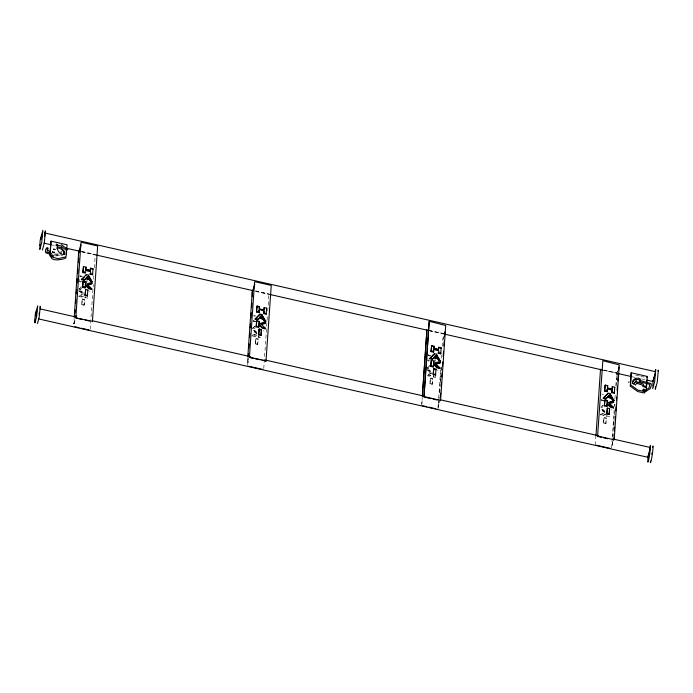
<?xml version="1.0" encoding="UTF-8"?>
<svg xmlns="http://www.w3.org/2000/svg" width="693" height="693" viewBox="0 0 693 693"><rect width="100%" height="100%" fill="white"/><g stroke="black" fill="none" stroke-linecap="round" stroke-linejoin="round"><path stroke-width="0.52" stroke-dasharray="3.46 2.6" d="M73.796 323.787L75.303 319.837L73.796 323.787L74.16 318.408M74.212 323.874L74.498 319.577M81.783 304.79L82.276 298.848L84.589 299.376L84.217 304.79L84.044 305.301L81.783 304.79L82.276 298.848M247.756 357.839L247.28 364.709M248.094 359.009L247.644 365.558M255.37 344.222L255.873 338.279L258.177 338.808L257.813 344.222L257.64 344.733L255.37 344.222L255.873 338.279M429.937 383.87L430.431 377.928L432.744 378.456L432.371 383.87L432.198 384.381L429.937 383.87L430.431 377.928M438.626 399.012L437.959 408.783M438.704 397.938L440.748 367.862M441.415 358.186L441.632 354.963M442.221 346.37L443.494 333.61L427.962 330.033M438.894 401.256L438.426 408.134M438.972 400.182L439.189 396.959M439.483 392.662L440.072 384.069M440.142 382.995L441.242 366.874M443.07 340.02L443.511 333.567L429.842 330.916M439.864 392.827L440.09 389.605M440.67 381.011L440.895 377.789M441.406 370.261L441.623 367.039M603.525 423.302L604.027 417.359L606.34 417.888L605.968 423.302L605.795 423.813L603.525 423.302L604.027 417.359M612.222 438.444L611.555 448.215M612.291 437.37L614.345 407.285M614.414 406.211L614.561 404.062M614.934 398.692L615.228 394.395M615.808 385.802L616.545 375.06L617.636 371.015L617.342 375.311M612.413 441.762L612.023 447.557M612.785 436.391L614.171 415.982M614.249 414.908L614.466 411.677M614.83 406.306L614.977 404.158M616.224 385.897L616.735 378.378M616.545 375.06L617.108 372.999L601.559 369.464M613.166 436.555L613.314 434.407M613.903 425.814L614.189 421.509M82.623 276.412L80.093 275.831L79.66 281.869L81.315 282.242M84.044 305.301L84.589 299.376M85.014 297.964L85.204 297.462L87.742 298.033L87.5 298.536L85.014 297.964L85.178 295.634M86.694 283.463L86.712 280.83M86.946 282.103L87.067 280.379M90.185 329.149L93.304 284.606M93.676 279.227L93.997 273.198M94.361 267.819L95.244 254.911L79.071 251.238M255.734 321.864L253.257 321.292L253.404 319.144M257.64 344.733L258.177 338.808M258.965 334.511L258.801 336.893L261.33 337.465L261.096 337.959L258.61 337.396L258.766 335.065M263.773 368.581L267.446 314.787M267.775 311.131L268.875 294.993M421.673 405.535L422.193 398.007M421.864 404.036L422.306 397.583M430.777 355.492L428.248 354.911L427.815 360.94L429.469 361.322M432.198 384.381L432.744 378.456M433.523 374.168L433.368 376.542L435.897 377.113L435.654 377.607L433.177 377.044L433.333 374.714M434.849 362.543L434.866 359.901M435.109 361.174L435.221 359.459M435.654 377.607L435.802 375.459M595.27 444.967L595.859 436.365M603.898 400.935L601.411 400.372L601.559 398.224M605.795 423.813L606.34 417.888M606.765 416.476L606.955 415.973L609.494 416.545L609.251 417.039L606.765 416.476L606.929 414.145M81.869 288.21L80.483 289.492L79.037 289.163L81.15 286.703M427.234 367.706L428.716 368.035L428.638 368.572L427.191 368.243L427.234 367.706L429.998 365.142M80.093 275.831L80.033 276.481L81.687 276.853M428.248 354.911L428.187 355.561L430.665 356.124M253.257 321.292L253.309 320.755L255.838 321.335M601.411 400.372L601.463 399.835L604.001 400.415M84 295.928L81.332 297.132L78.543 296.5L83.221 294.378L79.089 291.19L79.158 290.549L81.263 290.991L85.126 294.317M427.312 369.62C432.692 372.661 433.324 375.952 427.243 370.27L427.312 369.62L429.417 370.062L433.281 373.397M252.139 335.932L252.2 335.395L256.964 333.186L256.817 333.809L252.139 335.932L254.92 336.564L257.588 335.36M605.743 414.44L603.075 415.635L600.294 415.003L600.355 414.475L605.128 412.309L600.909 409.052L603.014 409.494L606.877 412.829M80.483 289.492L80.553 288.964L79.08 288.626M254.998 326.394L252.624 328.595L254.071 328.924L254.149 328.387L252.668 328.058L254.747 326.134M602.234 408.004L602.304 407.467L600.831 407.137M83.221 294.378L83.377 293.754L78.604 295.963L81.445 296.604L84.165 295.383M600.294 415.003L604.954 412.907L605.128 412.309M249.298 356.141L247.799 363.305L248.475 359.173M440.445 399.558L438.115 406.54L439.622 402.59M616.961 375.147L617.506 373.129M258.61 337.396L258.801 336.893M433.177 377.044L433.368 376.542M89.544 291.554L89.804 291.06M263.141 330.985L263.392 330.492M437.699 370.634L437.959 370.14M611.295 410.065L611.555 409.572M59.711 255.093L57.363 255.804L54.773 255.275M256.791 333.827L252.676 330.613L254.747 331.046L257.016 333.012M431.514 372.903L426.758 375.043L429.599 375.684L432.319 374.463M604.972 412.889L600.84 409.693L602.901 410.126L605.171 412.092M79.037 289.163L81.402 286.963M254.071 328.924L255.535 327.633M427.191 368.243L429.565 366.043M617.108 372.999L603.438 370.339M601.515 406.496L602.901 405.214M601.576 406.938L603.153 405.474M256.852 335.221L255.041 336.036L252.2 335.395M431.384 373.458L426.697 375.58L429.487 376.212L432.155 375.008M605.916 413.894L603.196 415.116L600.355 414.475M58.836 254.062L54.86 253.881M635.264 385.732L635.957 385.507M54.331 254.504L59.919 254.487M54.4 255.838L60.256 255.821M62.881 255.925L60.897 255.414M79.089 291.19L81.15 291.623L84.182 294.23M427.243 370.27L429.305 370.703L432.337 373.31M635.862 375.199L639.882 376.108M640.886 376.334L644.906 377.252M81.887 251.42L95.357 254.487M255.474 290.852L268.953 293.919M52.287 245.036L54.392 245.513M81.8 251.732L95.504 254.851M255.734 291.242L268.382 294.118M429.66 330.752L443.364 333.861M603.594 370.261L617.298 373.371M632.051 376.723L635.221 377.442M641.545 378.88L645.755 379.833M255.7 291.355L268.841 294.343M253.681 315.263L255.37 315.644M601.845 394.343L603.525 394.724M253.621 315.913L255.275 316.285M79.712 281.332L82.25 281.904M427.876 360.403L430.405 360.984M82.138 299.48L84.407 299.991M255.734 338.903L258.004 339.423M430.301 378.56L432.562 379.071M603.889 417.983L606.158 418.503M81.904 304.27L84.217 304.79M255.5 343.693L257.813 344.222M430.067 383.35L432.371 383.87M603.655 422.773L605.968 423.302M256.938 333.151L252.754 329.972L254.859 330.414L258.714 333.749M79.158 290.549L83.351 293.719M612.803 441.926L612.127 446.058L612.803 441.926"/><path stroke-width="1.04" d="M650.484 460.914L650.406 462.725C651.455 463.115 654.296 440.774 652.589 447.167M655.465 386.607L655.327 389.267L657.224 382.267L658.35 370.079L657.917 371.067M53.274 255.284L53.283 256.401L51.351 256.323L51.161 256.834L58.091 258.671L66.034 256.782L67.1 244.794L51.031 241.147L50.121 254.444L51.057 255.119L52.651 255.05M57.224 246.968C56.774 250.39 60.282 255.18 64.007 254.478L64.466 251.828M64.016 254.608C64.631 251.091 60.612 247.704 57.19 247.99L56.878 248.241M66.19 254.409L66.398 251.282M74.229 317.333L78.777 250.719L79.071 251.238M74.939 313.132L75.165 309.91M75.598 303.465L75.892 299.168M76.256 293.797L76.551 289.501M76.992 283.047L77.287 278.751M77.651 273.38L77.945 269.083M78.387 262.638L78.673 258.342M75.875 317.203L80.96 242.637L81.488 242.299L97.661 245.972L92.412 321.717M76.291 317.29L75.979 315.705M90.047 274.185L90.159 273.553L92.637 274.116L92.576 274.766L90.047 274.185C93.399 269.828 83.151 267.576 85.404 273.137L82.874 272.557L83.489 266.571L85.975 267.134L85.863 269.265L90.385 270.235M82.874 272.557L83.489 266.571M85.092 287.95L85.369 285.525L88.851 288.799L91.693 289.449L91.762 288.808L88.973 288.175L85.56 284.953L85.092 287.95L82.554 287.37L83.169 281.384L85.655 281.947L85.594 284.364L89.891 282.909L91.944 283.411L91.883 283.948L87.396 285.152M82.554 287.37L83.169 281.384M85.3 284.823L85.655 281.947M85.066 295.495L85.603 289.57L87.872 290.081L87.37 296.024L85.066 295.495L85.603 289.57M90.272 270.807L90.523 268.165L93.009 268.728L92.576 274.766M247.825 356.765L252.365 290.15L252.668 290.67M248.241 356.86L248.458 353.638M248.83 348.267L249.116 343.971M249.558 337.526L249.852 333.229M250.216 327.85L250.511 323.553M250.875 318.182L251.247 312.812M251.611 307.441L251.905 303.144M252.339 296.699L252.217 292.307L254.825 284.312M256.462 311.989L257.086 306.003L259.572 306.566C257.32 309.762 265.861 311.72 264.12 307.597L266.597 308.16L266.173 314.198L263.635 313.617C266.415 309.884 256.817 307.692 259 312.56L256.462 311.989L257.086 306.003M258.844 325L262.448 328.231L265.28 328.88L265.35 328.231L262.569 327.598L259.156 324.385L258.68 327.382L256.15 326.801L256.765 320.816L259.243 321.379L259.191 323.796L263.479 322.34L265.54 322.843L265.471 323.38L260.966 324.679M256.15 326.801L256.765 320.816M259.225 309.182L259.572 306.566M259 312.56C256.791 306.982 266.918 309.295 263.635 313.617M258.896 324.255L259.243 321.379M258.654 334.927L259.199 329.002L261.46 329.513L261.105 334.823L260.966 335.455L258.654 334.927L259.199 329.002M260.966 335.455L261.46 329.513M263.868 310.23L264.12 307.597M265.999 361.148L271.249 285.403L255.085 281.73L254.556 282.068L249.419 357.38L266.121 360.715L265.999 361.148L261.963 360.23M424.055 395.954L429.227 321.292L445.694 325.485L440.618 400.043M431.055 398.64L423.977 397.028L429.227 321.292M438.201 353.265L438.314 352.633L440.8 353.196L440.731 353.846L438.201 353.265C441.554 348.908 431.306 346.656 433.558 352.217L431.029 351.637L431.652 345.651L434.13 346.214L434.017 348.345L438.539 349.315M431.029 351.637L431.652 345.651M433.723 364.033L433.532 364.605L437.006 367.879L439.847 368.529L439.916 367.879L437.136 367.247L433.723 364.033L433.246 367.03L430.708 366.45L431.323 360.464L433.809 361.027L433.757 363.444L438.045 361.989L440.098 362.491L440.038 363.028L435.55 364.232M430.708 366.45L431.323 360.464M433.558 352.217L433.783 349.593L438.374 350.693M434.13 346.214L433.948 348.943M433.246 367.03L433.35 365.445M433.515 363.115L433.809 361.027M433.22 374.575L433.766 368.65L436.027 369.161L435.533 375.104L433.22 374.575L433.766 368.65M438.435 349.887L438.678 347.245L441.164 347.808L440.731 353.846M440.376 397.384L440.67 393.087M441.103 386.633L441.398 382.337M441.77 376.966L442.056 372.669M442.498 366.225L442.792 361.928M443.156 356.557L443.52 351.178M443.892 345.807L444.187 341.51M444.551 336.14L444.845 331.843M601.611 437.378L597.574 436.46L602.823 360.715L619.291 364.916L614.206 439.475M611.798 392.697C615.072 388.366 604.946 386.062 607.155 391.64L604.625 391.069L604.998 385.577L605.24 385.083L607.726 385.646C605.474 388.842 614.015 390.8 612.274 386.677L614.76 387.24L614.327 393.269L611.798 392.697L611.936 390.055L607.371 389.016M604.625 391.069L605.24 385.083M606.834 406.453L607.12 404.036L610.602 407.311L613.444 407.96L613.513 407.311L610.724 406.678L607.311 403.465L606.834 406.453L604.305 405.881L604.92 399.896L607.406 400.459L607.345 402.876L611.633 401.42L613.695 401.923L613.634 402.46L609.147 403.664M604.305 405.881L604.92 399.896M607.155 391.64L607.276 389.925M607.389 388.262L607.726 385.646M607.051 403.335L607.406 400.459M606.817 414.007L607.354 408.082L609.623 408.593L609.26 413.903L609.121 414.535L606.817 414.007L607.354 408.082M609.121 414.535L609.433 410.013M612.023 389.31L612.274 386.677M613.79 439.379L613.894 437.889L613.764 440.003M614.336 431.436L614.63 427.139M615.063 420.694L615.358 416.398M615.722 411.027L616.016 406.73M616.458 400.285L616.675 397.054M617.116 390.609L617.411 386.313M617.775 380.942L618.139 375.571M618.511 370.201L618.728 366.978L618.598 369.092M643.814 389.171L645.356 389.96L646.352 389.726L647.262 376.429L631.184 372.773L630.613 384.866L638.062 390.254L645.027 391.58L643.026 390.202L643.182 389.128M632.345 383.55C631.99 380.059 637.274 378.248 639.856 380.188L640.124 380.57M640.358 380.959L640.202 378.906C637.309 376.784 631.799 379.158 632.64 383.012L633.619 384.052L635.611 384.45L640.159 381.297M646.214 387.941L646.708 380.778M647.877 455.899L647.834 462.136C648.882 462.534 651.723 440.185 650.017 446.578M653.023 380.353L652.754 388.686L654.651 381.678L655.777 369.499L655.067 371.431M646.812 380.076L653.135 381.514L653.256 379.729M653.949 377.269L653.984 378.517L654.443 376.793M654.642 375.632L654.608 374.385M613.374 439.102L650.268 447.487L647.972 457.319L38.687 318.927M422.34 395.859L426.923 329.799L422.375 396.5M595.971 435.932L600.519 369.23L600.407 369.655M642.35 385.672L643.286 386.72L644.308 386.677L643.373 385.629M92.221 282.129L88.262 275.095L86.278 274.645L81.497 279.686L84.225 280.31C85.629 277.633 90.099 279.236 90.74 281.791L92.221 282.129L88.262 275.095M265.809 321.561L261.85 314.527L259.866 314.076L255.085 319.118L257.813 319.742C259.225 317.065 263.695 318.667 264.328 321.223L265.809 321.561L261.72 315.046L259.693 314.587L255.085 319.118M440.376 361.209L436.417 354.175L434.433 353.725L429.651 358.766L432.38 359.39C433.792 356.713 438.262 358.316 438.894 360.871L440.376 361.209L438.331 357.952M613.963 400.632L610.013 393.607L608.021 393.156L603.239 398.198L605.977 398.821C607.38 396.145 611.85 397.747 612.491 400.303L613.963 400.632L610.386 394.941M266.173 314.198L266.233 313.548L263.747 312.985M614.327 393.269L614.388 392.628L611.91 392.065M93.009 268.728L92.949 269.265L90.419 268.693L90.523 268.165M266.545 308.697L266.597 308.16M441.164 347.808L441.112 348.345L438.574 347.773L438.678 347.245M614.7 387.777L614.76 387.24M90.74 281.791L90.818 281.15C90.194 278.647 85.811 277.079 84.433 279.695L84.225 280.31M264.328 321.223L264.414 320.582C263.79 318.078 259.407 316.51 258.021 319.126L257.813 319.742M438.894 360.871L438.981 360.23C438.348 357.727 433.974 356.159 432.588 358.775L432.38 359.39M612.491 400.303L612.569 399.662C611.945 397.158 607.562 395.59 606.184 398.206L605.977 398.821M649.367 452.468L648.691 454.963M651.766 454.158L651.94 453.057M44.612 236.634L45.097 233.047L655.439 371.682L653.135 381.514M39.085 314.25L39.449 312.439M87.37 296.024L87.509 295.391L85.239 294.88M435.533 375.104L435.663 374.471L433.402 373.96M87.742 290.601L87.872 290.081M436.027 369.161L435.897 369.681L433.593 369.161M609.494 409.113L609.623 408.593M261.72 315.046L261.85 314.527M436.417 354.175L437.309 356.323M609.875 394.126L610.013 393.607M51.031 241.147L49.775 255.726L50.71 256.401L52.304 256.323M80.137 248.926L78.63 252.876L80.812 244.794L80.405 247.912M253.725 288.357L254.548 285.325M597.574 436.46L597.687 436.036L613.859 439.709L613.738 440.133M631.184 372.773L630.266 386.148L637.716 391.536L644.256 393.035L644.733 392.55L644.169 392.03M646.915 377.702L647.262 376.429M60.594 253.95L61.279 251.524M635.827 382.086L636.287 380.474M44.733 232.796L45.443 230.864L44.309 243.044L42.412 250.052M56.306 244.005L56.194 246.032M57.328 245.305L57.493 244.768L56.939 245.253M86.105 275.156L86.278 274.645M259.693 314.587L259.866 314.076M434.433 353.725L429.651 358.766M607.856 393.667L608.021 393.156M85.369 285.525L85.56 284.953M258.965 324.956L259.156 324.385M607.12 404.036L607.311 403.465M39.917 307.12L40.289 306.384L39.154 317.377L37.5 323.501M85.975 267.134L85.793 269.863M633.922 383.835L634.563 382.293L636.685 381.8L643.251 384.104L644.014 386.209M628.733 382.475L629.045 381.765M649.713 448.588L650.268 447.487M65.974 257.536L65.688 258.065C62.275 259.719 53.032 261.356 51.005 257.605M85.577 270.556L90.22 271.613M81.497 279.686L84.563 276.663M86.079 278.482L87.665 277.061L89.094 279.166M259.676 317.914C260.681 313.418 264.995 320.989 260.724 318.252M434.234 357.562L435.828 356.133L437.248 358.246M603.239 398.198L607.085 394.421M607.83 396.994C608.861 392.515 613.175 400.069 608.878 397.332M646.006 391.008L645.01 391.242M646.24 389.648L649.098 387.855L649.8 384.329L639.7 381.791M644.473 392.195L650.147 388.738L651.403 385.169L651.048 383.515L640.055 380.518M435.421 363.418L437.941 362.517L440.038 363.028M609.017 402.85L611.529 401.949M91.944 283.411L87.509 284.658L91.762 288.808M265.54 322.843L261.114 324.038L265.35 328.231M440.098 362.491L435.663 363.738L439.916 367.879M613.695 401.923L609.268 403.118L613.513 407.311M57.372 245.088L60.603 245.746L66.719 250.667M57.536 246.708L61.253 247.618L64.224 251.29M89.025 279.236L87.127 278.829M642.835 390.41L643.468 390.454M43.85 243.113L51.23 244.794M65.991 248.146L79.695 251.256M96.561 255.085L253.621 290.765M269.438 294.36L428.612 330.509M444.421 334.104L602.538 370.019M618.355 373.614L631.002 376.481M50.676 252.928L46.933 252.148L47.618 248.952L46.881 248.952L51.611 253.829M49.931 254.184L45.712 252.78L45.357 251.143L46.024 248.735L47.115 247.574L48.389 248.311M256.843 306.497L259.373 307.068M431.401 346.145L433.939 346.717M88.383 270.452L90.107 270.842M261.971 309.884L263.695 310.273M610.135 388.964L611.858 389.353M83.125 271.959L85.611 272.522M256.722 311.391L259.199 311.954M431.28 351.039L433.766 351.602M604.876 390.471L607.354 391.034M435.282 357.909L437.084 358.316M603.508 397.6L606.184 398.206M90.818 281.15L92.273 281.479M255.353 318.52L258.021 319.126M264.414 320.582L265.861 320.911M429.911 358.168L432.588 358.775M438.981 360.23L440.427 360.559M612.569 399.662L614.024 399.991M81.757 279.088L84.433 279.695M82.926 281.878L85.464 282.449M604.677 400.389L607.215 400.961M82.805 286.772L85.282 287.335M256.393 326.204L258.879 326.767M430.959 365.852L433.446 366.415M604.556 405.275L607.033 405.847M259.026 329.513L261.339 330.033M258.836 334.312L261.105 334.823M606.99 413.392L609.26 413.903M39.934 308.853L76.828 317.229M92.637 320.824L250.753 356.739M265.514 360.091L424.688 396.249M440.497 399.835L598.613 435.75M92.524 321.292L75.823 317.948L83.316 319.646M424.09 396.604L440.263 400.277L440.15 400.701M85.334 320.105L89.38 321.024M249.835 357.475L259.936 359.771M433.073 399.099L437.118 400.017M603.638 437.837L607.674 438.756M74.948 326.784L78.993 327.702M81.012 328.161L89.102 329.998M248.544 366.216L262.69 369.43M422.687 405.769L426.732 406.687M428.75 407.146L435.828 408.749M596.283 445.201L610.429 448.414M636.546 383.203L641.874 384.944M644.637 391.164L644.195 390.8M50.442 256.072L51.143 256.41M61.469 244.69L67.793 249.775M609.84 404.461L613.444 407.96M435.525 364.327L439.847 368.529M87.37 285.247L91.693 289.449M35.048 320.201L34.927 322.921L36.582 316.788L37.717 305.804L35.274 314.414L34.676 321.344L35.048 320.201M86.253 277.91C91.771 282.112 88.037 273.397 86.253 277.91M259.849 317.333C265.419 321.587 261.538 312.734 259.849 317.333M434.407 356.982C439.986 361.235 436.105 352.382 434.407 356.982M608.004 396.413C613.574 400.667 609.701 391.814 608.004 396.413M40.073 245.036L39.847 249.463L41.736 242.463L42.871 230.275L40.177 240.228L39.839 245.712L40.073 245.036M52.547 251.854L52.512 252.399L54.513 252.85L54.539 252.304L52.547 251.854M35.958 313.193C35.308 322.73 37.898 303.629 35.958 313.193M41.043 238.046C40.93 243.044 42.741 229.227 41.043 238.046M645.876 386.599L645.659 387.335L644.837 387.283L644.542 386.521L645.192 386.096L645.876 386.599M55.007 249.541L53.673 249.177L55.007 249.541"/></g></svg>
